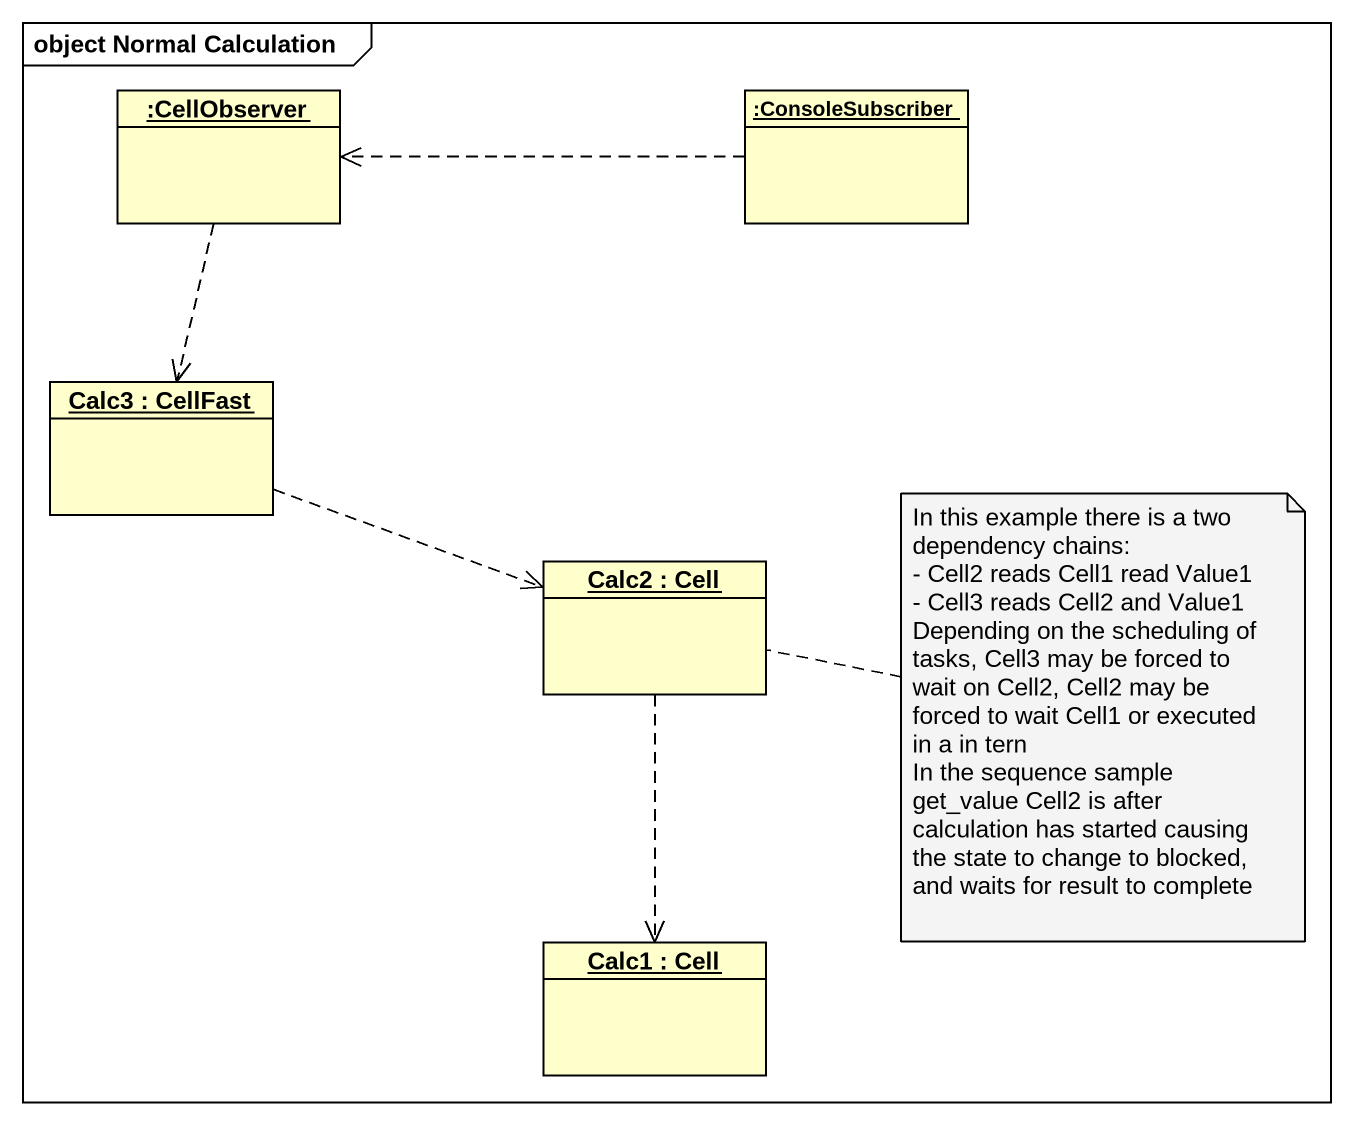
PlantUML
@startuml
mainframe object Normal Calculation
hide circle
hide empty members
object ":CellObserver" as CellObserver
object ":ConsoleSubscriber" as ConsoleSubscriber
object "Calc3 : CellFast" as Calc3
object "Calc2 : Cell" as Calc2
object "Calc1 : Cell" as Calc1
CellObserver ..> Calc3
ConsoleSubscriber .left.> CellObserver
Calc3 .right.> Calc2
Calc2 ..> Calc1
note right of Calc2
  In this example there is a two dependency chains:
  - Cell2 reads Cell1 read Value1
  - Cell3 reads Cell2 and Value1
  Depending on the scheduling of tasks, Cell3 may be forced to wait on Cell2, Cell2 may be forced to wait Cell1 or executed in a in tern
  In the sequence sample get_value Cell2 is after calculation has started causing the state to change to blocked, and waits for result to complete
end note
@enduml
